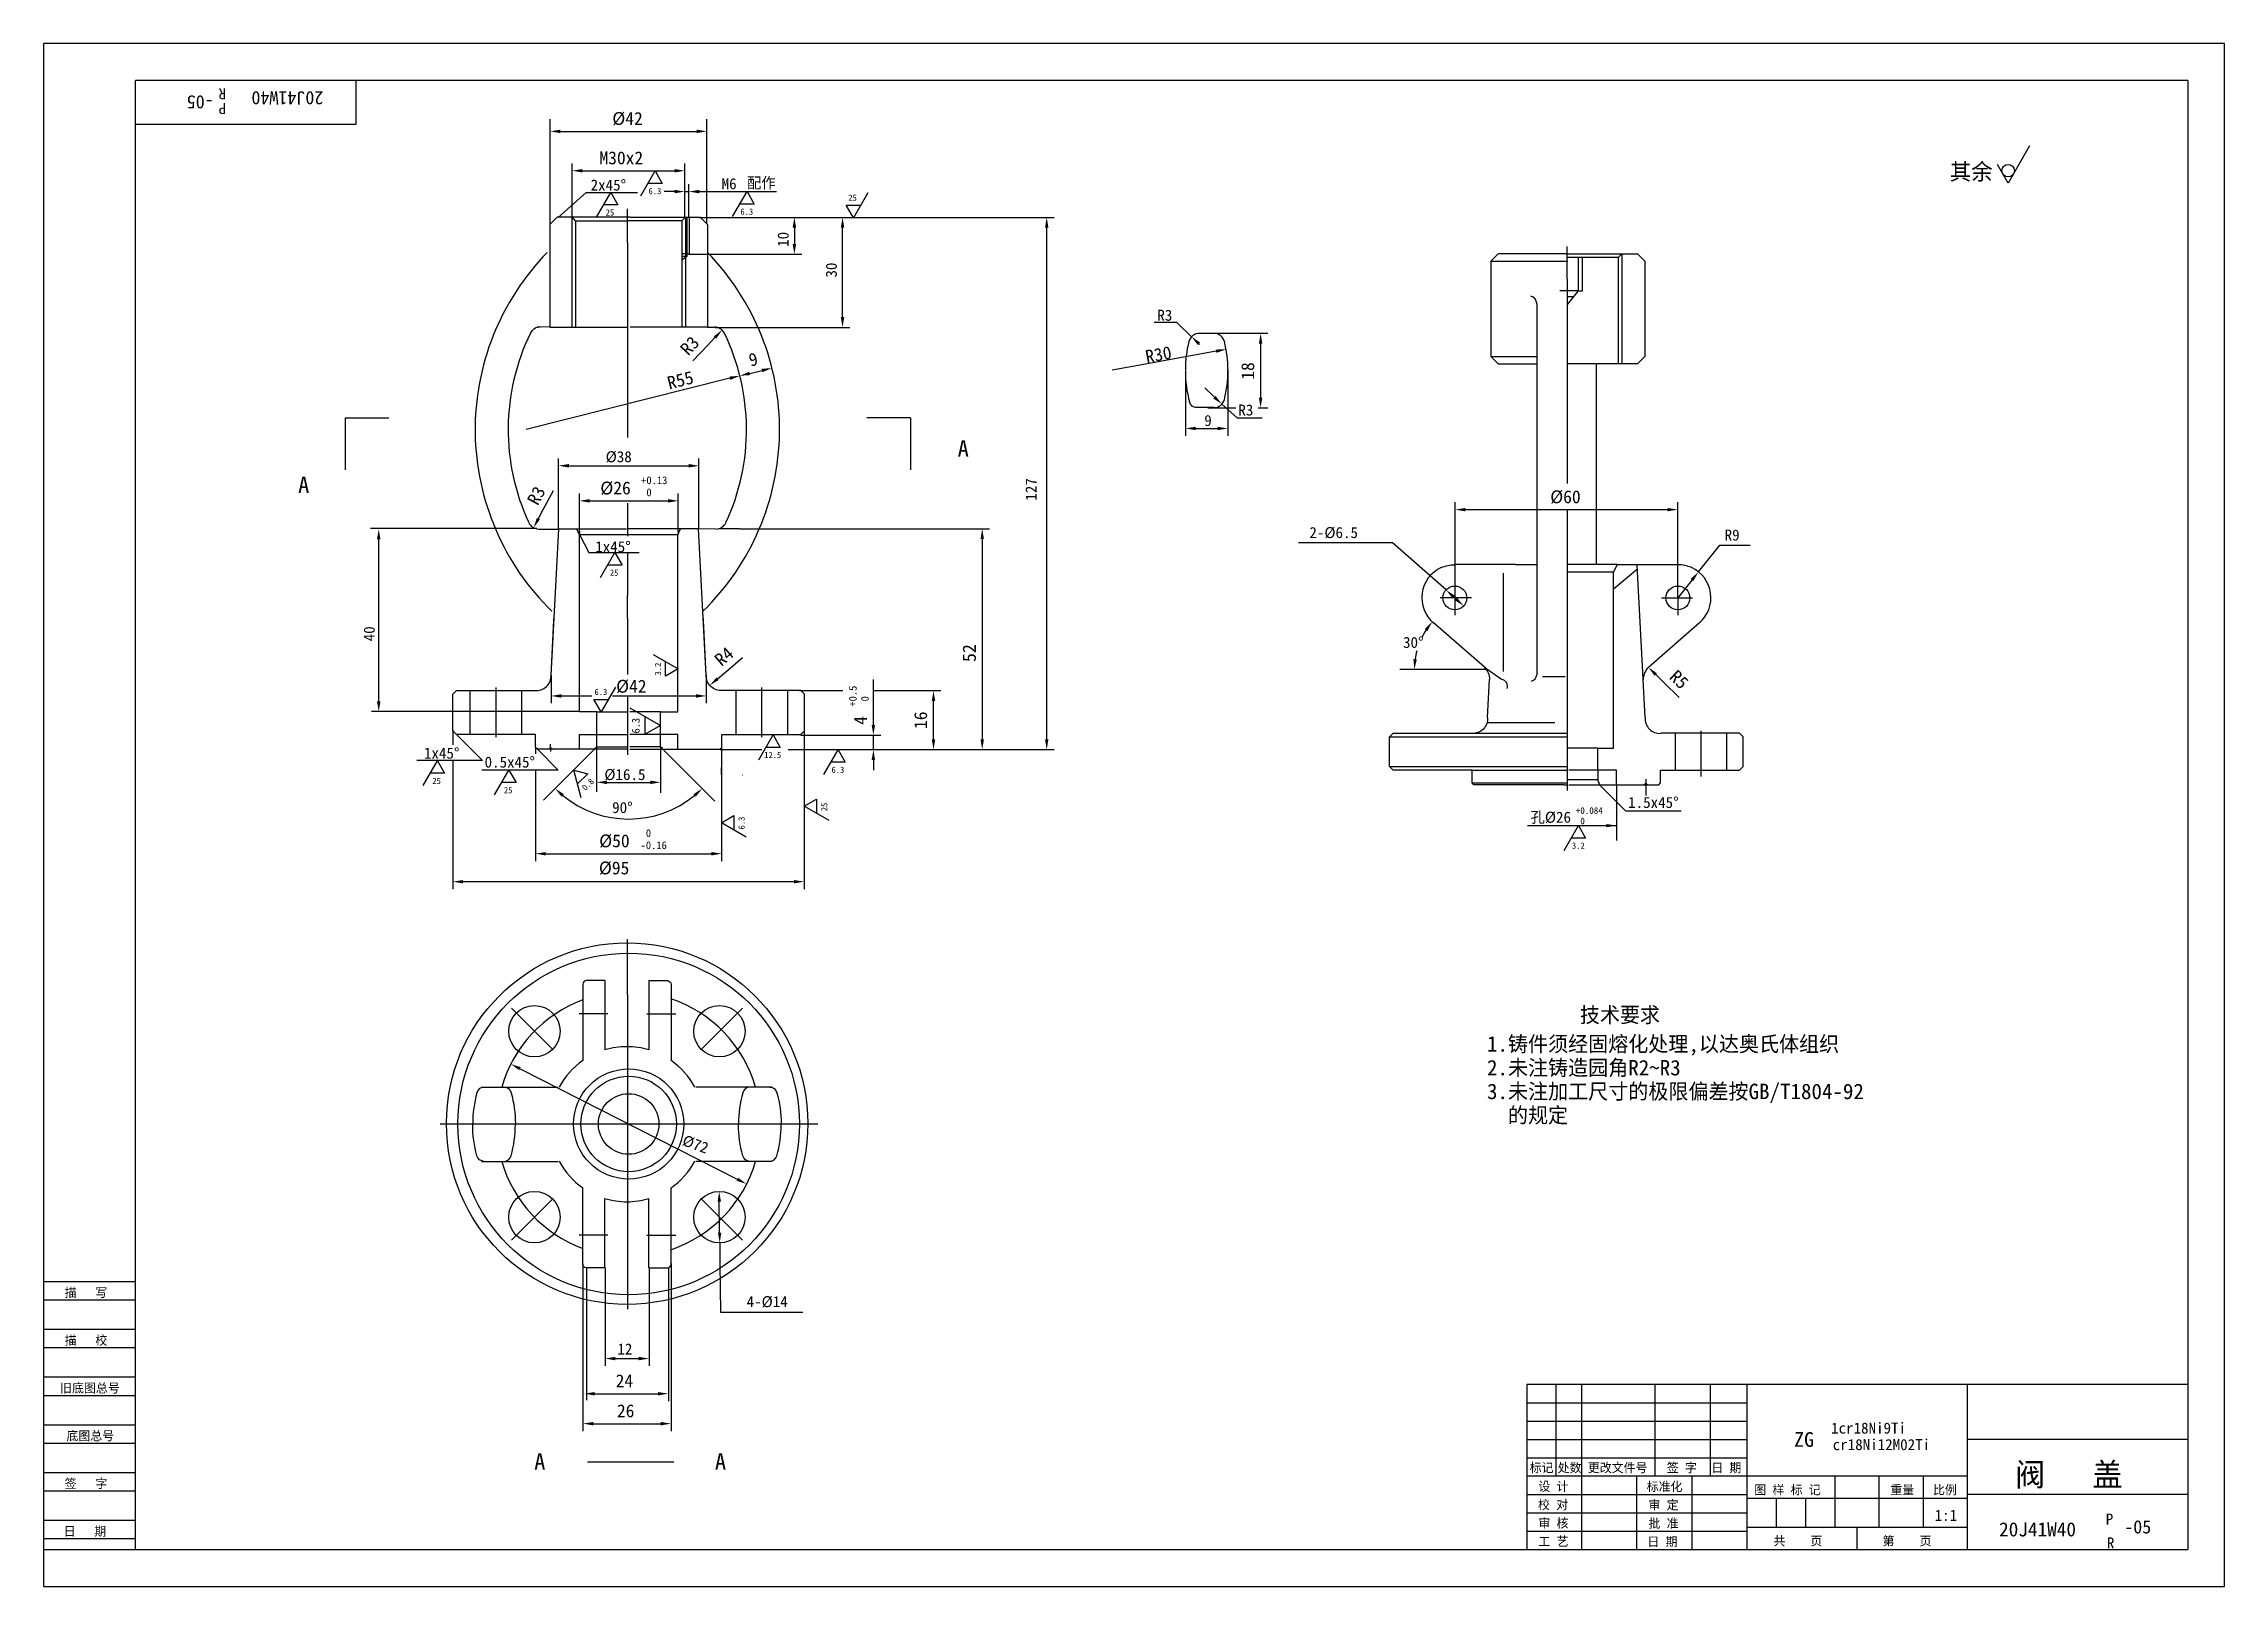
# Model space of a CAD drawing. Header units: metres. Extents: x 0 to 594, y 0 to 420.
import ezdxf

# ---------------------------------------------------------------- set-up
doc = ezdxf.new("R2010")
doc.units = ezdxf.units.M
for name, color, linetype in [('C', 6, 'Continuous'), ('D', 1, 'Continuous'), ('FL', 5, 'Continuous'), ('HA', 5, 'Continuous'), ('T', 7, 'Continuous'), ('TL', 4, 'Continuous')]:
    doc.layers.add(name, color=color, linetype=linetype)

# ---------------------------------------------------------------- blocks, each defined once
blk = doc.blocks.new('TUKUN2')
at = {"layer": 'FL'}
for p, q in [((0, 420), (0, 0)), ((594, 420), (0, 420)), ((594, 0), (594, 420)), ((0, 78), (25, 78)), ((0, 70), (25, 70)), ((0, 65), (25, 65)), ((0, 57), (25, 57)), ((412, 30), (412, 55)), ((419, 10), (419, 55)), ((439, 30), (439, 55)), ((454, 30), (454, 55)), ((0, 52), (25, 52)), ((404, 50), (464, 50)), ((0, 44), (25, 44)), ((404, 45), (464, 45)), ((0, 39), (25, 39)), ((404, 40), (464, 40)), ((0, 31), (25, 31)), ((404, 35), (464, 35)), ((449, 10), (449, 30)), ((0, 26), (25, 26)), ((404, 25), (464, 25)), ((0, 18), (25, 18)), ((404, 20), (464, 20)), ((0, 13), (25, 13)), ((404, 15), (464, 15)), ((0, 0), (594, 0))]:
    blk.add_line(p, q, dxfattribs=at)
at = {"layer": 'TL'}
for p, q in [((25, 10), (25, 410)), ((584, 410), (25, 410)), ((85, 410), (85, 398)), ((584, 410), (584, 10)), ((85, 398), (25, 398)), ((0, 83), (25, 83)), ((404, 55), (404, 10)), ((584, 55), (404, 55)), ((464, 10), (464, 55)), ((524, 10), (524, 55)), ((584, 40), (524, 40)), ((524, 30), (404, 30)), ((434, 10), (434, 30)), ((488, 16), (488, 30)), ((500, 16), (500, 30)), ((512, 16), (512, 30)), ((464, 24), (524, 24)), ((472, 16), (472, 24)), ((480, 16), (480, 24)), ((584, 25), (524, 25)), ((524, 16), (464, 16)), ((494, 10), (494, 16)), ((0, 10), (584, 10))]:
    blk.add_line(p, q, dxfattribs=at)
at = {"layer": 'T'}
for s, p in [('描   写', (5.74, 78.76)), ('描   校', (5.74, 65.76)), ('旧底图总号', (4.49, 52.76)), ('底图总号', (6.22, 39.76)), ('标记', (404.75, 31.07)), ('处数', (412.38, 31.07)), ('更改文件号', (420.61, 31.07)), ('签 字', (442.1, 31.07)), ('日 期', (454.23, 31.07)), ('签   字', (5.74, 26.76)), ('校 对', (407.05, 20.99)), ('设 计', (407.14, 25.99)), ('标准化', (436.65, 25.93)), ('审 定', (437.13, 20.93)), ('图 样 标 记', (465.95, 25.04)), ('重量', (503.03, 25.04)), ('比例', (514.64, 25.04)), ('审 核', (407.14, 15.99)), ('批 准', (437.13, 15.93)), ('日   期', (5.45, 13.76)), ('工 艺', (407.14, 10.99)), ('日 期', (436.84, 10.93)), ('共    页', (471.18, 11.13)), ('第    页', (500.9, 11.13))]:
    blk.add_text(s, height=2.5, dxfattribs=at).set_placement(p)

msp = doc.modelspace()

# ---------------------------------------------------------------- linework, layer by layer
at = {"layer": 'C'}
for p, q in [((159, 365.9), (159, 375)), ((159, 365.9), (159, 312.78)), ((415, 356), (415, 364.81)), ((415, 356), (415, 300.23)), ((159, 294.9), (159, 285.9)), ((415, 293.13), (415, 216.7)), ((159, 281.31), (159, 269.75)), ((159, 263.57), (159, 269.75)), ((388.9, 269.09), (380.39, 269.09)), ((384.39, 269.09), (384.39, 266.87)), ((440.64, 269.09), (449.15, 269.09)), ((445.15, 269.09), (445.15, 266.87)), ((159, 263.57), (159, 248.25)), ((384.39, 266.87), (384.39, 264.41)), ((445.15, 266.87), (445.15, 264.41)), ((123.14, 244.74), (123.14, 231.23)), ((195.57, 244.74), (195.57, 231.23)), ((159, 242.41), (159, 226.36)), ((451.4, 232.93), (451.4, 220.48)), ((138.09, 228.45), (138.09, 229.25)), ((138.09, 228.45), (138.09, 227.26)), ((436.4, 219.72), (436.4, 215.33)), ((159, 161.05), (159, 176.18)), ((159, 161.05), (159, 75.47)), ((130.6, 154.2), (127.43, 157.37)), ((153.69, 155.91), (145.83, 155.91)), ((164.31, 155.91), (172.17, 155.91)), ((187.17, 154.2), (190.34, 157.37)), ((138.78, 146.03), (130.6, 154.2)), ((178.99, 146.03), (187.17, 154.2)), ((108.05, 125.9), (210.84, 125.9)), ((138.78, 105.61), (130.6, 97.43)), ((178.99, 105.61), (187.17, 97.43)), ((130.6, 97.43), (127.43, 94.26)), ((153.69, 95.57), (145.83, 95.57)), ((164.31, 95.57), (172.17, 95.57)), ((187.17, 97.43), (190.34, 94.26))]:
    msp.add_line(p, q, dxfattribs=at)
for centre, start, end in [((159.35, 125.88), 110.26, 163.79), ((159.35, 125.88), 16.21, 71.32), ((159.35, 125.75), 196.21, 249.74), ((159.35, 125.75), 288.68, 343.79)]:
    msp.add_arc(centre, 36, start, end, dxfattribs=at)
at = {"layer": 'D'}
for p, q in [((137.96, 370.75), (137.96, 399.44)), ((180.67, 370.96), (180.67, 399.44)), ((140.76, 396.12), (177.87, 396.12)), ((540.96, 392.19), (535.11, 382.05)), ((143.97, 372.71), (143.97, 387.4)), ((174.66, 372.71), (174.66, 387.4)), ((535.11, 382.05), (532.18, 387.12)), ((146.77, 385.4), (171.86, 385.4)), ((162.66, 378.57), (166.56, 385.33)), ((168.51, 381.95), (164.61, 381.95)), ((166.56, 385.33), (168.51, 381.95)), ((174.66, 372.71), (174.66, 381.72)), ((175.77, 372.71), (175.77, 381.72)), ((140.18, 372.71), (147.74, 379.5)), ((147.74, 379.5), (161.76, 379.5)), ((150.57, 372.75), (154.47, 379.51)), ((156.43, 376.13), (152.52, 376.13)), ((154.47, 379.51), (156.43, 376.13)), ((171.86, 379.72), (169.06, 379.72)), ((174.66, 379.72), (175.77, 379.72)), ((178.57, 379.72), (181.37, 379.72)), ((181.37, 379.72), (186.63, 379.72)), ((186.63, 379.72), (199.59, 379.72)), ((187.68, 372.96), (191.59, 379.72)), ((193.54, 376.34), (189.64, 376.34)), ((191.59, 379.72), (193.54, 376.34)), ((220.58, 372.6), (218.63, 375.98)), ((218.63, 375.98), (222.53, 375.98)), ((224.48, 379.36), (220.58, 372.6)), ((143.91, 372.8), (143.91, 342.88)), ((174.8, 372.8), (174.8, 342.88)), ((175.91, 362.75), (175.91, 372.8)), ((178.68, 372.71), (206.49, 372.71)), ((204.49, 369.91), (204.49, 365.45)), ((206.49, 372.71), (219.61, 372.71)), ((217.61, 345.55), (217.61, 369.91)), ((219.61, 372.71), (275.23, 372.71)), ((273.23, 230.59), (273.23, 369.91)), ((175.77, 362.65), (206.49, 362.65)), ((429.9, 362.81), (429.9, 332.71)), ((419.16, 352.7), (419.16, 361.68)), ((182.87, 339.99), (180.94, 337.95)), ((182.9, 342.75), (219.61, 342.75)), ((308.64, 344.07), (302.47, 344.07)), ((312.69, 340.2), (308.64, 344.07)), ((316.59, 341.14), (333.48, 341.14)), ((180.94, 337.95), (176.87, 333.65)), ((300.17, 332.74), (291.07, 331.06)), ((319.34, 336.27), (300.17, 332.74)), ((314.72, 338.27), (314.86, 338.13)), ((331.48, 338.34), (331.48, 323.66)), ((186.93, 328.89), (131.46, 314.93)), ((192.32, 330.21), (195.68, 331.02)), ((310.99, 330.84), (310.99, 313.23)), ((322.55, 331.22), (322.55, 313.23)), ((318.73, 323.9), (316.26, 326.26)), ((317.14, 320.86), (324.75, 320.86)), ((318.87, 323.77), (318.73, 323.9)), ((320.95, 321.89), (325.12, 318.15)), ((330.82, 320.86), (333.48, 320.86)), ((313.79, 315.23), (319.75, 315.23)), ((325.12, 318.15), (331.93, 318.15)), ((140.28, 287.84), (140.28, 307.08)), ((143.08, 305.08), (175.71, 305.08)), ((178.51, 287.84), (178.51, 307.08)), ((136.1, 293.15), (138.9, 298.36)), ((145.92, 287.22), (145.92, 297.53)), ((172.86, 287.22), (172.86, 297.53)), ((134.78, 290.68), (136.1, 293.15)), ((148.72, 295.53), (170.06, 295.53)), ((384.45, 268.96), (384.45, 295.13)), ((387.25, 293.13), (442.33, 293.13)), ((445.13, 268.96), (445.13, 295.13)), ((134.3, 287.97), (89.08, 287.97)), ((145.92, 287.22), (145.92, 286.4)), ((145.93, 286.4), (148.54, 281.42)), ((172.86, 287.22), (172.86, 286.4)), ((189.56, 287.93), (183.79, 287.93)), ((189.56, 287.93), (257.66, 287.93)), ((255.66, 285.13), (255.66, 230.59)), ((91.28, 240.97), (91.28, 285.03)), ((148.54, 281.42), (151.59, 281.42)), ((151.59, 281.42), (162.24, 281.42)), ((151.7, 274.67), (155.61, 281.43)), ((155.61, 281.43), (157.56, 278.05)), ((367.41, 284.11), (341.83, 284.11)), ((381.99, 271.27), (367.41, 284.11)), ((450.75, 276.19), (456.53, 283.45)), ((456.53, 283.45), (464.85, 283.45)), ((157.56, 278.05), (153.65, 278.05)), ((449.01, 274), (445.15, 269.15)), ((384.73, 268.78), (384.06, 269.39)), ((166.05, 253.68), (172.81, 249.78)), ((169.43, 247.83), (169.43, 251.73)), ((172.81, 249.78), (169.43, 247.83)), ((185.7, 248.91), (190.35, 252.85)), ((392.98, 249.61), (369.38, 249.61)), ((138.22, 248.1), (138.22, 240.41)), ((155.75, 244.83), (151.85, 238.07)), ((180.49, 248.1), (180.49, 240.41)), ((183.57, 247.1), (185.7, 248.91)), ((205.92, 243.88), (217.67, 243.88)), ((226.01, 239.92), (226.01, 246.92)), ((226.01, 243.88), (244.39, 243.88)), ((439.11, 248.24), (441.27, 246.13)), ((441.27, 246.13), (445.49, 241.98)), ((145.98, 238.17), (89.28, 238.17)), ((141.02, 242.41), (149.28, 242.41)), ((149.9, 241.45), (153.8, 241.45)), ((151.85, 238.07), (149.9, 241.45)), ((154.97, 242.41), (177.69, 242.41)), ((159.7, 239.16), (167.99, 234.38)), ((226.01, 237.33), (226.01, 239.92)), ((242.39, 230.59), (242.39, 241.08)), ((111.47, 233.14), (111.47, 229.08)), ((112.5, 231.9), (119.57, 224.82)), ((163.84, 231.99), (163.84, 236.77)), ((167.99, 234.38), (163.84, 231.99)), ((194.81, 225.04), (198.71, 231.8)), ((198.71, 231.8), (200.66, 228.42)), ((206.23, 231.73), (228.01, 231.73)), ((207.19, 232.91), (207.19, 189.84)), ((226.01, 234.53), (226.01, 237.33)), ((226.01, 227.79), (226.01, 231.73)), ((133.98, 228.07), (133.98, 226.68)), ((134.5, 227.9), (140.16, 222.24)), ((150.29, 228.19), (143.22, 221.12)), ((150.63, 228.58), (150.63, 216.3)), ((168.04, 228.58), (168.04, 216.07)), ((168.69, 227.94), (175.76, 220.87)), ((184.3, 227.79), (195.65, 227.79)), ((184.68, 228.3), (184.68, 197.46)), ((200.66, 228.42), (196.76, 228.42)), ((202.81, 227.79), (228.01, 227.79)), ((212.5, 221.01), (216.4, 227.77)), ((216.4, 227.77), (218.35, 224.39)), ((228.01, 227.79), (244.39, 227.79)), ((244.39, 227.79), (257.66, 227.79)), ((257.66, 227.79), (275.23, 227.79)), ((119.57, 224.82), (101.63, 224.82)), ((103.37, 217.99), (107.27, 224.75)), ((109.22, 221.37), (105.32, 221.37)), ((107.27, 224.75), (109.22, 221.37)), ((111.47, 224.91), (111.47, 189.84)), ((123.32, 222.24), (119.37, 222.24)), ((122.85, 215.46), (126.75, 222.22)), ((140.16, 222.24), (123.32, 222.24)), ((126.75, 222.22), (128.7, 218.84)), ((133.98, 222.07), (133.98, 197.46)), ((143.22, 221.12), (136.14, 214.05)), ((144.42, 222.22), (148.19, 221.21)), ((146.44, 214.68), (144.42, 222.22)), ((148.19, 221.21), (145.43, 218.45)), ((175.76, 220.87), (182.83, 213.8)), ((184.68, 220.91), (184.68, 222.91)), ((190.28, 220.91), (190.37, 220.91)), ((218.35, 224.39), (214.45, 224.39)), ((226.01, 224.99), (226.01, 222.19)), ((128.7, 218.84), (124.8, 218.84)), ((153.43, 218.89), (165.24, 218.89)), ((207.17, 212.4), (210.55, 214.35)), ((210.55, 214.35), (210.55, 210.45)), ((423.79, 218.24), (430.86, 211.16)), ((428.42, 218.16), (428.42, 207.96)), ((184.64, 207.87), (188.02, 209.82)), ((188.02, 209.82), (188.02, 205.91)), ((213.93, 208.5), (207.17, 212.4)), ((428.42, 207.96), (428.42, 203.06)), ((430.86, 211.16), (442.65, 211.16)), ((442.65, 211.16), (446.07, 211.16)), ((191.4, 203.96), (184.64, 207.87)), ((404.19, 207.11), (428.42, 207.11)), ((414.17, 200.35), (418.07, 207.11)), ((420.02, 203.73), (416.12, 203.73)), ((418.07, 207.11), (420.02, 203.73)), ((136.78, 199.46), (181.88, 199.46)), ((204.39, 191.84), (114.27, 191.84)), ((129.76, 140.92), (188.95, 110.84)), ((184.13, 96.31), (184.04, 104.71)), ((184.16, 93.51), (184.23, 87.91)), ((146.9, 87.73), (146.9, 42.29)), ((147.86, 86.8), (147.86, 50.69)), ((152.93, 86.71), (152.93, 60.02)), ((164.92, 86.71), (164.92, 60.02)), ((170.17, 86.71), (170.17, 50.45)), ((170.91, 87.89), (170.91, 42.29)), ((184.23, 87.91), (184.37, 74.66)), ((184.37, 74.66), (206.81, 74.66)), ((155.73, 62.02), (162.12, 62.02)), ((150.11, 52.45), (167.37, 52.45)), ((149.7, 44.29), (168.11, 44.29))]:
    msp.add_line(p, q, dxfattribs=at)
msp.add_circle((535.11, 385.43), 1.69, dxfattribs=at)
for centre, radius, start, end in [((393.11, 249.61), 19.74, 147.05, 153.64), ((393.11, 249.61), 19.74, 165.07, 171.87), ((159.36, 237.26), 28.35, 230.66, 309.34)]:
    msp.add_arc(centre, radius, start, end, dxfattribs=at)
for points in [[(140.76, 396.58), (140.76, 395.65), (137.96, 396.12)], [(177.87, 396.58), (177.87, 395.65), (180.67, 396.12)], [(146.77, 385.86), (146.77, 384.93), (143.97, 385.4)], [(171.86, 385.86), (171.86, 384.93), (174.66, 385.4)], [(171.86, 380.19), (171.86, 379.25), (174.66, 379.72)], [(178.57, 380.19), (178.57, 379.25), (175.77, 379.72)], [(204.02, 369.91), (204.96, 369.91), (204.49, 372.71)], [(217.14, 369.91), (218.08, 369.91), (217.61, 372.71)], [(272.76, 369.91), (273.7, 369.91), (273.23, 372.71)], [(204.02, 365.45), (204.96, 365.45), (204.49, 362.65)], [(217.14, 345.55), (218.08, 345.55), (217.61, 342.75)], [(183.21, 339.67), (182.53, 340.31), (184.79, 342.02)], [(314.39, 337.93), (315.04, 338.61), (312.69, 340.2)], [(331.02, 338.34), (331.95, 338.34), (331.48, 341.14)], [(319.43, 335.81), (319.26, 336.72), (322.1, 336.77)], [(187.05, 328.44), (186.82, 329.35), (189.65, 329.58)], [(192.21, 330.67), (192.43, 329.76), (189.59, 329.57)], [(195.58, 331.47), (195.79, 330.56), (198.41, 331.66)], [(318.56, 323.42), (319.19, 324.11), (320.95, 321.89)], [(331.02, 323.66), (331.95, 323.66), (331.48, 320.86)], [(313.79, 315.7), (313.79, 314.77), (310.99, 315.23)], [(319.75, 315.7), (319.75, 314.77), (322.55, 315.23)], [(143.08, 305.55), (143.08, 304.61), (140.28, 305.08)], [(175.71, 305.55), (175.71, 304.61), (178.51, 305.08)], [(148.72, 296), (148.72, 295.06), (145.92, 295.53)], [(170.06, 296), (170.06, 295.06), (172.86, 295.53)], [(387.25, 293.6), (387.25, 292.67), (384.45, 293.13)], [(442.33, 293.6), (442.33, 292.67), (445.13, 293.13)], [(90.81, 285.03), (91.75, 285.03), (91.28, 287.83)], [(135.19, 290.46), (134.36, 290.9), (133.45, 288.21)], [(255.19, 285.13), (256.13, 285.13), (255.66, 287.93)], [(449.37, 273.71), (448.64, 274.29), (450.75, 276.19)], [(383.75, 269.04), (384.37, 269.73), (381.99, 271.27)], [(384.41, 268.44), (385.04, 269.13), (386.8, 266.9)], [(376.17, 260.63), (376.92, 260.07), (378.23, 262.58)], [(374.03, 252.37), (373.1, 252.44), (373.37, 249.61)], [(438.79, 247.91), (439.44, 248.58), (437.11, 250.21)], [(183.87, 246.74), (183.27, 247.45), (181.43, 245.28)], [(241.92, 241.08), (242.85, 241.08), (242.39, 243.88)], [(90.81, 240.97), (91.75, 240.97), (91.28, 238.17)], [(141.02, 242.88), (141.02, 241.94), (138.22, 242.41)], [(177.69, 242.88), (177.69, 241.94), (180.49, 242.41)], [(225.54, 234.53), (226.47, 234.53), (226.01, 231.73)], [(225.54, 224.99), (226.47, 224.99), (226.01, 227.79)], [(241.92, 230.59), (242.85, 230.59), (242.39, 227.79)], [(255.19, 230.59), (256.13, 230.59), (255.66, 227.79)], [(272.76, 230.59), (273.7, 230.59), (273.23, 227.79)], [(141.07, 214.99), (141.7, 215.68), (139.31, 217.21)], [(153.43, 219.36), (153.43, 218.42), (150.63, 218.89)], [(165.24, 219.36), (165.24, 218.42), (168.04, 218.89)], [(177.02, 215.68), (177.65, 214.99), (179.41, 217.21)], [(425.62, 207.56), (428.42, 207.11), (425.62, 206.66)], [(136.78, 199.92), (136.78, 198.99), (133.98, 199.46)], [(181.88, 199.92), (181.88, 198.99), (184.68, 199.46)], [(114.27, 192.31), (114.27, 191.38), (111.47, 191.84)], [(204.39, 192.31), (204.39, 191.38), (207.19, 191.84)], [(129.55, 140.51), (129.97, 141.34), (127.26, 142.19)], [(183.58, 104.71), (184.51, 104.72), (184.01, 107.51)], [(188.74, 110.42), (189.16, 111.26), (191.45, 109.57)], [(183.67, 96.31), (184.6, 96.32), (184.16, 93.51)], [(155.73, 62.49), (155.73, 61.55), (152.93, 62.02)], [(162.12, 62.49), (162.12, 61.55), (164.92, 62.02)], [(150.11, 52.91), (150.11, 51.98), (147.31, 52.45)], [(167.37, 52.91), (167.37, 51.98), (170.17, 52.45)], [(149.7, 44.76), (149.7, 43.83), (146.9, 44.29)], [(168.11, 44.76), (168.11, 43.83), (170.91, 44.29)]]:
    msp.add_solid(points, dxfattribs=at)
at = {"layer": 'HA'}
msp.add_line((434.2, 277.06), (427.48, 271.39), dxfattribs=at)
at = {"layer": 'TL'}
for p, q in [((139.91, 372.8), (137.91, 370.8)), ((137.91, 370.8), (137.91, 366.49)), ((143.91, 372.8), (139.91, 372.8)), ((158.91, 372.8), (143.91, 372.8)), ((144.91, 371.8), (143.97, 372.84)), ((144.91, 371.8), (158.89, 371.8)), ((144.91, 371.8), (144.91, 342.8)), ((159.8, 372.8), (158.93, 372.8)), ((159.82, 371.8), (158.93, 371.8)), ((159.8, 372.8), (174.8, 372.8)), ((173.8, 371.8), (159.82, 371.8)), ((174.8, 372.8), (173.8, 371.8)), ((173.8, 371.8), (173.8, 360.95)), ((174.8, 372.8), (175.23, 372.8)), ((175.19, 372.8), (175.19, 362.06)), ((175.23, 372.8), (178.8, 372.8)), ((178.8, 372.8), (180.8, 370.8)), ((180.8, 370.8), (180.8, 366.49)), ((137.91, 366.49), (137.91, 363.43)), ((137.91, 363.43), (137.91, 342.8)), ((174.86, 362.75), (173.8, 362.75)), ((174.86, 362.75), (175.91, 362.75)), ((180.8, 366.49), (180.8, 363.43)), ((180.8, 363.43), (180.8, 342.8)), ((396.16, 362.79), (394.16, 360.79)), ((415.16, 362.79), (396.16, 362.79)), ((415.16, 362.79), (429.9, 362.79)), ((429.9, 362.81), (428.9, 361.81)), ((429.9, 362.79), (434.16, 362.79)), ((434.16, 362.79), (436.16, 360.79)), ((175.19, 362.06), (173.78, 362.06)), ((175.19, 362.06), (173.78, 360.93)), ((173.8, 360.95), (173.8, 342.8)), ((394.16, 360.79), (394.16, 334.79)), ((394.16, 360.79), (415.16, 360.79)), ((428.9, 361.81), (415.04, 361.81)), ((418.01, 361.68), (418.01, 352.68)), ((428.9, 361.81), (428.9, 332.71)), ((436.16, 360.79), (436.16, 334.79)), ((418.01, 352.68), (412.99, 352.68)), ((418.01, 352.7), (415.04, 349.11)), ((415.04, 351.13), (416.65, 351.13)), ((418.01, 352.7), (419.16, 352.7)), ((406.69, 349.22), (406.69, 332.82)), ((137.91, 342.8), (134.42, 342.88)), ((137.91, 342.8), (144.91, 342.8)), ((144.91, 342.8), (158.91, 342.8)), ((173.8, 342.8), (159.8, 342.8)), ((180.8, 342.8), (173.8, 342.8)), ((180.8, 342.8), (182.66, 342.84)), ((318.73, 341.13), (314.86, 341.13)), ((394.16, 334.79), (402.24, 334.79)), ((394.16, 334.79), (396.16, 332.79)), ((396.16, 332.79), (402.24, 332.79)), ((402.24, 334.79), (406.69, 334.79)), ((402.24, 332.79), (406.69, 332.79)), ((406.69, 332.82), (406.69, 278.29)), ((428.91, 332.79), (415.04, 332.79)), ((422.93, 332.82), (422.93, 278.29)), ((429.9, 332.79), (429.1, 332.79)), ((434.16, 332.79), (429.9, 332.79)), ((436.16, 334.79), (434.16, 332.79)), ((318.73, 320.9), (313.79, 320.9)), ((82.14, 318.13), (82.14, 303.96)), ((82.14, 318.13), (94.05, 318.13)), ((236.14, 318.13), (224.23, 318.13)), ((236.14, 318.13), (236.14, 303.96)), ((134.88, 287.85), (140.34, 287.85)), ((138.22, 248.1), (140.31, 287.88)), ((140.34, 287.87), (145.12, 287.89)), ((145.12, 287.89), (158.81, 287.89)), ((145.14, 287.88), (145.9, 286.4)), ((145.9, 286.4), (172.79, 286.4)), ((145.93, 238.08), (145.93, 286.4)), ((159.9, 287.89), (159, 287.89)), ((173.59, 287.89), (159.9, 287.89)), ((172.78, 286.4), (173.49, 287.88)), ((172.78, 238.08), (172.78, 286.4)), ((178.37, 287.87), (173.59, 287.89)), ((180.49, 248.1), (178.4, 287.88)), ((183.12, 287.85), (178.4, 287.87)), ((395.93, 278.16), (384.35, 278.16)), ((400.92, 278.16), (395.93, 278.16)), ((397.63, 249.04), (397.63, 275.83)), ((400.92, 278.16), (402.24, 278.16)), ((402.24, 278.16), (406.67, 278.16)), ((406.69, 278.29), (406.69, 248.2)), ((427.57, 276.1), (415.01, 276.1)), ((428.62, 278.16), (415.1, 278.16)), ((428.61, 278.16), (427.57, 276.1)), ((427.62, 228.16), (427.62, 276.1)), ((428.62, 278.16), (433.61, 278.16)), ((433.61, 278.16), (445.19, 278.16)), ((434.15, 276.22), (434.04, 278.18)), ((435.59, 248.82), (434.15, 276.22)), ((138.22, 248.1), (139.01, 263.08)), ((139.01, 263.08), (139.06, 264.04)), ((179.7, 263.08), (179.65, 264.04)), ((180.49, 248.1), (179.7, 263.08)), ((392.43, 250.21), (378.48, 262.37)), ((437.11, 250.21), (451.06, 262.37)), ((392.43, 250.21), (397.12, 246.95)), ((111.5, 242.9), (112.5, 243.9)), ((112.5, 243.9), (116.09, 243.9)), ((116.09, 243.9), (130.07, 243.9)), ((116.13, 243.95), (116.13, 231.89)), ((130.07, 243.9), (133.8, 243.9)), ((130.15, 243.95), (130.15, 231.89)), ((188.64, 243.9), (184.91, 243.9)), ((188.56, 243.95), (188.56, 231.89)), ((202.62, 243.9), (188.64, 243.9)), ((202.58, 243.95), (202.58, 231.89)), ((206.21, 243.9), (202.62, 243.9)), ((207.21, 242.9), (206.21, 243.9)), ((393.31, 236.51), (393.86, 246.9)), ((408.25, 247.68), (414.45, 247.68)), ((435.69, 246.9), (435.59, 248.82)), ((436.23, 236.51), (435.69, 246.9)), ((111.5, 232.9), (111.5, 242.9)), ((150.68, 238.08), (145.93, 238.08)), ((150.68, 238.08), (159.02, 238.08)), ((150.68, 231.96), (150.68, 238.08)), ((168.03, 238.08), (159.69, 238.08)), ((168.03, 238.08), (172.78, 238.08)), ((168.03, 231.96), (168.03, 238.08)), ((207.21, 232.9), (207.21, 242.9)), ((112.5, 231.9), (111.5, 232.9)), ((116.09, 231.9), (112.5, 231.9)), ((130.07, 231.9), (116.09, 231.9)), ((134, 231.9), (130.07, 231.9)), ((134, 228.4), (134, 231.9)), ((145.96, 231.95), (150.61, 231.95)), ((145.96, 227.95), (145.96, 231.95)), ((150.61, 231.95), (159.02, 231.95)), ((150.68, 228.58), (150.68, 231.96)), ((168.1, 231.95), (159.69, 231.95)), ((168.03, 228.58), (168.03, 231.96)), ((172.75, 231.95), (168.1, 231.95)), ((172.75, 227.95), (172.75, 231.95)), ((184.71, 231.9), (188.64, 231.9)), ((184.71, 228.4), (184.71, 231.9)), ((188.64, 231.9), (202.62, 231.9)), ((202.62, 231.9), (206.21, 231.9)), ((206.21, 231.9), (207.21, 232.9)), ((366.59, 231.24), (367.59, 232.24)), ((367.59, 232.24), (371.16, 232.24)), ((371.16, 232.24), (385.16, 232.24)), ((385.16, 232.24), (389.04, 232.24)), ((389.04, 232.24), (414.95, 232.24)), ((393.3, 235.17), (411.65, 235.17)), ((444.39, 232.24), (440.5, 232.24)), ((458.39, 232.24), (444.39, 232.24)), ((444.41, 232.13), (444.41, 222.34)), ((461.95, 232.24), (458.39, 232.24)), ((458.39, 232.13), (458.39, 222.34)), ((462.95, 231.24), (461.95, 232.24)), ((134.5, 227.9), (134, 228.4)), ((146, 227.9), (134.5, 227.9)), ((137.57, 227.91), (138.07, 228.41)), ((138.07, 228.41), (138.57, 227.91)), ((150.25, 227.9), (146, 227.9)), ((150.18, 228.08), (150.68, 228.58)), ((150.75, 227.9), (150.25, 227.9)), ((150.68, 228.58), (159.02, 228.58)), ((159, 227.9), (150.75, 227.9)), ((168.03, 228.58), (159.69, 228.58)), ((159.71, 227.9), (167.96, 227.9)), ((167.96, 227.9), (168.46, 227.9)), ((168.53, 228.08), (168.03, 228.58)), ((168.46, 227.9), (172.71, 227.9)), ((172.71, 227.9), (184.21, 227.9)), ((184.21, 227.9), (184.71, 228.4)), ((366.59, 231.24), (414.95, 231.24)), ((366.59, 223.24), (366.59, 231.24)), ((423.37, 228.16), (415.1, 228.16)), ((423.37, 222.34), (423.37, 228.16)), ((423.37, 228.16), (427.62, 228.16)), ((462.95, 223.24), (462.95, 231.24)), ((366.59, 223.24), (414.95, 223.24)), ((367.59, 222.24), (366.59, 223.24)), ((371.16, 222.24), (367.59, 222.24)), ((385.16, 222.24), (371.16, 222.24)), ((389.09, 222.24), (385.16, 222.24)), ((389.09, 222.24), (414.95, 222.24)), ((389.09, 218.74), (389.09, 222.24)), ((423.38, 222.24), (415.45, 222.24)), ((428.45, 222.24), (423.38, 222.24)), ((423.38, 222.24), (423.38, 219.54)), ((428.45, 218.24), (428.45, 222.24)), ((440.45, 222.24), (444.39, 222.24)), ((440.45, 218.74), (440.45, 222.24)), ((444.39, 222.24), (458.39, 222.24)), ((458.39, 222.24), (461.95, 222.24)), ((461.95, 222.24), (462.95, 223.24)), ((389.09, 218.74), (414.95, 218.74)), ((389.59, 218.24), (389.09, 218.74)), ((401.09, 218.24), (389.59, 218.24)), ((405.34, 218.24), (401.09, 218.24)), ((414.09, 218.24), (405.34, 218.24)), ((414.09, 218.24), (414.95, 218.24)), ((423.36, 219.54), (415.03, 219.54)), ((415.45, 218.24), (424.2, 218.24)), ((423.87, 218.2), (423.36, 219.54)), ((424.2, 218.24), (428.45, 218.24)), ((428.45, 218.24), (439.95, 218.24)), ((435.88, 218.21), (436.38, 218.71)), ((436.38, 218.71), (436.88, 218.21)), ((439.95, 218.24), (440.45, 218.74)), ((146.89, 163.96), (146.89, 143.1)), ((152.89, 164.9), (147.8, 164.9)), ((152.89, 164.9), (152.89, 146.04)), ((164.89, 164.9), (164.89, 146.04)), ((164.89, 164.9), (169.98, 164.9)), ((170.89, 163.96), (170.89, 143.1)), ((119.29, 135.93), (125.66, 135.93)), ((125.66, 135.93), (140.14, 135.93)), ((192.29, 135.93), (177.63, 135.93)), ((198.48, 135.93), (192.29, 135.93)), ((119.29, 115.7), (125.66, 115.7)), ((125.66, 115.7), (140.14, 115.7)), ((192.07, 115.7), (177.63, 115.7)), ((198.48, 115.7), (192.07, 115.7)), ((146.89, 87.67), (146.89, 108.53)), ((170.89, 87.67), (170.89, 108.53)), ((152.89, 86.73), (152.89, 105.59)), ((164.89, 86.73), (164.89, 105.59)), ((152.89, 86.73), (147.8, 86.73)), ((164.89, 86.73), (169.98, 86.73)), ((148.17, 33.92), (171.65, 33.92))]:
    msp.add_line(p, q, dxfattribs=at)
for points in [[(406.69, 349.22, 0.37), (405.07, 351.24, 0.37)], [(314.1, 320.9, -0.35), (312.15, 322.45, -0.35)], [(380.67, 277.34, -0.11), (384.35, 278.15, -0.11)], [(448.87, 277.34, 0.11), (445.19, 278.15, 0.11)], [(392.43, 250.21, -0.19), (393.86, 246.9, -0.19)], [(437.11, 250.21, 0.19), (435.69, 246.9, 0.19)], [(133.8, 243.9, 0.46), (138.22, 248.1, 0.46)], [(184.91, 243.9, -0.46), (180.49, 248.1, -0.46)], [(398.65, 244.44, 0.44), (397.12, 246.95, 0.44)], [(405.26, 246.45, 0.31), (406.69, 248.2, 0.31)], [(393.31, 236.51, -0.46), (389.04, 232.24, -0.46)], [(436.23, 236.51, 0.46), (440.5, 232.24, 0.46)], [(147.8, 164.9, 0.37), (146.89, 163.96, 0.37)], [(169.98, 164.9, -0.37), (170.89, 163.96, -0.37)], [(118.04, 134.38, 0.07), (116.89, 125.93, 0.09)], [(120, 135.93, 0.35), (118.04, 134.38, 0.35)], [(125.39, 135.93, -0.35), (127.34, 134.38, -0.35)], [(127.34, 134.38, -0.07), (128.49, 125.93, -0.09)], [(190.44, 134.38, 0.07), (189.28, 125.93, 0.09)], [(192.39, 135.93, 0.35), (190.44, 134.38, 0.35)], [(197.78, 135.93, -0.35), (199.73, 134.38, -0.35)], [(199.73, 134.38, -0.07), (200.88, 125.93, -0.09)], [(118.04, 117.25, -0.07), (116.89, 125.7, -0.09)], [(127.34, 117.25, 0.07), (128.49, 125.7, 0.09)], [(190.44, 117.25, -0.07), (189.28, 125.7, -0.09)], [(199.73, 117.25, 0.07), (200.88, 125.7, 0.09)], [(120, 115.7, -0.35), (118.04, 117.25, -0.35)], [(125.39, 115.7, 0.35), (127.34, 117.25, 0.35)], [(192.39, 115.7, -0.35), (190.44, 117.25, -0.35)], [(197.78, 115.7, 0.35), (199.73, 117.25, 0.35)], [(147.8, 86.73, -0.37), (146.89, 87.67, -0.37)], [(169.98, 86.73, 0.37), (170.89, 87.67, 0.37)]]:
    msp.add_lwpolyline(points, format="xyb", dxfattribs=at)
for centre, radius in [((384.39, 269.09), 3.25), ((445.15, 269.09), 3.25), ((158.94, 125.98), 49.22), ((159.35, 125.88), 46.5), ((133.68, 151.12), 7), ((184.09, 151.12), 7), ((159.35, 125.88), 15), ((159.35, 125.88), 13), ((159.35, 125.88), 8.25), ((133.68, 100.51), 7), ((184.09, 100.51), 7)]:
    msp.add_circle(centre, radius, dxfattribs=at)
for centre, radius, start, end in [((186.54, 314.93), 69, 135.65, 225.79), ((131.46, 314.93), 69, 314.21, 44.35), ((186.54, 314.93), 60, 154.08, 204.98), ((135.27, 339.84), 3, 88.65, 154.08), ((182.73, 339.84), 3, 25.92, 91.35), ((131.46, 314.93), 60, 335.02, 25.92), ((340.99, 331.35), 30, 165.45, 180.41), ((314.86, 338.13), 3, 90, 165.45), ((318.73, 338.13), 3, 14.55, 90), ((292.59, 331.35), 30, 359.59, 14.55), ((340.99, 330.69), 30, 179.59, 195.93), ((292.59, 330.69), 30, 345.45, 0.41), ((318.73, 323.9), 3, 270, 345.45), ((134.87, 290.85), 3, 204.98, 270.2), ((183.13, 290.85), 3, 269.8, 335.02), ((384.39, 269.15), 9, 114.42, 230.09), ((445.15, 269.15), 9, 309.91, 65.58), ((158.89, 125.92), 21, 124.85, 151.61), ((158.89, 125.92), 21, 90, 106.6), ((158.89, 125.92), 21, 73.4, 90), ((158.89, 125.92), 21, 28.39, 55.15), ((158.89, 125.71), 21, 208.39, 235.15), ((158.89, 125.71), 21, 304.85, 331.61), ((158.89, 125.71), 21, 253.4, 270), ((158.89, 125.71), 21, 270, 286.6)]:
    msp.add_arc(centre, radius, start, end, dxfattribs=at)

# ---------------------------------------------------------------- block references
at = {"layer": 'D'}
msp.add_blockref('TUKUN2', (0, 0), dxfattribs=at)

# ---------------------------------------------------------------- texts
for s, height, rotation, p in [('-05', 3.6, 180, (46.33, 405.88)), ('R', 3, 180, (49.7, 407.83)), ('20J41W40', 3.6, 180, (76.2, 407)), ('P', 3, 180, (49.7, 403.8)), ('10', 3, 90, (202.93, 364.67)), ('30', 3, 90, (216.05, 356.31)), ('R3', 3.5, 46.56, (175.6, 334.86)), ('9', 3.5, 13.38, (192.54, 332.07)), ('R30', 3.5, 10.42, (300.46, 333.01)), ('18', 3.5, 90, (329.73, 328.5)), ('R55', 3.5, 14.13, (170.4, 325.85)), ('R3', 3.5, 61.79, (134.6, 294.05)), ('127', 3, 90, (270.46, 295.59)), ('40', 3, 90, (90.18, 257.29)), ('R4', 3.5, 40.31, (184.64, 250.3)), ('52', 3.6, 90, (253.92, 251.63)), ('3.2', 1.7, 90, (168.2, 248)), ('R5', 3.5, 315.52, (442.56, 247.31)), ('+0.5', 2.1, 90, (221.46, 239.5)), (' 0', 2.1, 90, (224.75, 239.5)), ('16', 3.5, 90, (240.64, 233.42)), ('6.3', 2.08, 90, (162.34, 232.2)), ('4', 3.5, 90, (224.26, 234.55)), ('0.8', 1.7, 45, (147.62, 216.5)), ('6.3', 1.7, 90, (190.95, 206.08)), ('25', 1.7, 90, (213.48, 211.03)), ('%%c72', 3, 340, (173.72, 120.2))]:
    msp.add_text(s, height=height, rotation=rotation, dxfattribs=at).set_placement(p)
for s, height, p in [('%%C42', 3.5, (154.9, 397.87)), ('M30x2', 3.5, (151.4, 387.15)), ('其余', 4.5, (519.19, 382.89)), ('2x45%%D', 3, (149, 380)), ('6.3', 1.7, (164.78, 379.02)), ('M6', 3, (184.68, 380.37)), ('配作', 3, (191.59, 380.59)), ('25', 1.7, (153.1, 373.2)), ('6.3', 1.7, (189.81, 373.41)), ('25', 1.7, (219.2, 377.21)), ('R3', 3, (303.35, 344.56)), ('R3', 3, (325.42, 318.76)), ('9', 3, (316.15, 315.9)), ('%%c38', 3, (153.1, 306.04)), ('A', 4.5, (248.96, 307.53)), ('A', 4.5, (69.32, 297.63)), ('%%C26', 3.5, (151.64, 297.28)), ('+0.13', 2.1, (162.76, 300.08)), (' 0', 2.1, (162.76, 296.79)), ('%%c60', 3.5, (410.37, 294.88)), ('2-%%c6.5', 3, (344.78, 285.4)), ('R9', 3, (457.88, 284.72)), ('1x45%%d', 3, (150.25, 281.54)), ('25', 1.7, (154.23, 275.12)), ('30%%d', 3, (370.28, 255.49)), ('6.3', 1.7, (150.07, 242.68)), ('%%c42', 3.5, (155.94, 243.31)), ('1x45%%d', 3, (103.6, 225.34)), ('0.5x45%%d', 3, (120.11, 222.91)), ('12.5', 1.7, (196.28, 225.49)), ('25', 1.7, (105.89, 218.44)), ('%%C16.5', 3, (152.74, 219.52)), ('6.3', 1.7, (214.62, 221.46)), ('25', 1.7, (125.38, 215.91)), ('1.5x45%%d', 3, (431.6, 211.92)), ('90%%D', 3, (154.86, 210.53)), ('孔%%C26', 3, (405.02, 207.9)), ('+0.084', 1.8, (417.34, 210.3)), (' 0', 1.8, (417.34, 207.48)), ('%%C50', 3.5, (151.33, 201.21)), ('-0.16', 2.1, (162.61, 200.72)), (' 0', 2.1, (162.61, 204.01)), ('3.2', 1.7, (416.29, 200.8)), ('%%c95', 3.5, (151.24, 193.84)), ('            技术要求', 4.2, (384.16, 153.5)), ('1.铸件须经固熔化处理,以达奥氏体组织', 4.2, (393.15, 145.58)), ('2.未注铸造园角R2%%126R3', 4.2, (393.15, 139.11)), ('3.未注加工尺寸的极限偏差按GB/T1804-92', 4.2, (393.15, 132.65)), ('  的规定', 4.2, (393.15, 126.18)), ('4-%%c14', 3, (191.49, 76.01)), ('12', 3, (156.29, 63.12)), ('24', 3.5, (155.82, 54.2)), ('26', 3.5, (156.16, 46.04)), ('ZG', 4, (476.8, 37.99)), ('1cr18Ni9Ti', 3, (486.88, 41.59)), ('A', 4.5, (133.62, 31.73)), ('A', 4.5, (182.84, 31.73)), ('cr18Ni12M02Ti', 3, (487.32, 37.09)), ('阀   盖', 6.3, (537.01, 27.3)), ('1:1', 3, (515.06, 17.84)), ('P', 3, (561.68, 16.82)), ('-05', 3.6, (566.73, 14.4)), ('20J41W40', 3.85, (532.63, 13.59)), ('R', 3, (561.99, 10.34))]:
    msp.add_text(s, height=height, dxfattribs=at).set_placement(p)

doc.saveas('drawing.dxf')
